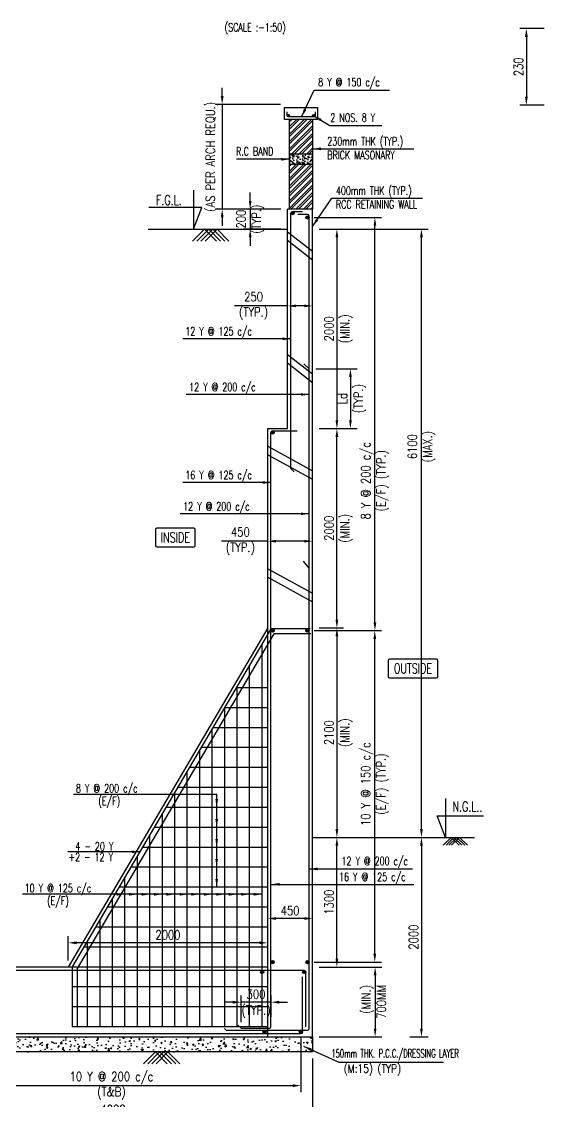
# Model space of a CAD drawing. Extents: x 324505 to 1272425, y -526289 to -156124.
# Drawn here: x 685926 to 701562, y -319559 to -287073 of the extents above; entities that cross this region are included whole.
import ezdxf
from ezdxf.enums import TextEntityAlignment as Align
from ezdxf.lldxf.tags import DXFTag

# ---------------------------------------------------------------- set-up
doc = ezdxf.new("R2010")
doc.units = 0
doc.header["$LTSCALE"] = 500
doc.header["$MEASUREMENT"] = 0
doc.header["$PDMODE"] = 35
doc.header["$PDSIZE"] = -15
doc.layers.get('DEFPOINTS').update_dxf_attribs({"color": 4})
for name, color, linetype in [('NO. BEAM', 3, 'Continuous'), ('S- PILE CAP', 4, 'Continuous'), ('S-COLUMN', 1, 'Continuous'), ('S-CONCRET LINE', 4, 'Continuous'), ('S-DIM-1', 5, 'Continuous'), ('S-FOOTING', 4, 'Continuous'), ('S-HATCH', 253, 'Continuous'), ('S-LEVEL SECTION', 3, 'Continuous'), ('S-PCC', 9, 'Continuous'), ('S-REINFORCEMENT', 6, 'Continuous'), ('S-RETAINING WALL', 6, 'Continuous'), ('S-TEXT', 2, 'Continuous'), ('S-TEXT-1', 4, 'Continuous'), ('TITLE', 4, 'Continuous')]:
    doc.layers.add(name, color=color, linetype=linetype)
doc.layers.add('RIDE-PROFILE', color=8, linetype='Continuous', lineweight=25)
doc.styles.add('ROMANS', font='simplex.shx', dxfattribs={"width": 0.8, "height": 275, "bigfont": 'bigfont.shx'})
tags = doc.linetypes.add('HIDDEN', pattern=[0.375, 0.25, -0.125]).pattern_tags.tags
tags[6:7] = [DXFTag(74, 4), DXFTag(75, 0), DXFTag(340, '0'), DXFTag(46, 1.0), DXFTag(50, 0.0), DXFTag(44, 0.0), DXFTag(45, 0.0)]
tags[4:5] = [DXFTag(74, 4), DXFTag(75, 0), DXFTag(340, '0'), DXFTag(46, 1.0), DXFTag(50, 0.0), DXFTag(44, 0.0), DXFTag(45, 0.0)]
doc.dimstyles.new('dim10', dxfattribs={"dimtxt": 250, "dimasz": 250, "dimexe": 200, "dimexo": 200, "dimgap": 100, "dimtad": 1, "dimdec": 0, "dimlfac": 0.1, "dimzin": 0, "dimdsep": 46, "dimtxsty": 'ROMANS', "dimcen": 0, "dimclrd": 5, "dimclre": 5, "dimclrt": 4, "dimadec": 0, "dimazin": 0, "dimtfac": 1, "dimtdec": 0, "dimtix": 1, "dimtofl": 0, "dimtmove": 2, "dimatfit": 3, "dimfxl": 0, "dimtolj": 1, "dimtzin": 0, "dimlwd": -1, "dimlwe": -1, "dimarcsym": 0})
doc.dimstyles.new('dim100', dxfattribs={"dimtxt": 250, "dimasz": 250, "dimexe": 200, "dimexo": 200, "dimgap": 100, "dimtad": 1, "dimdec": 0, "dimzin": 0, "dimdsep": 46, "dimtxsty": 'ROMANS', "dimcen": 0, "dimclrd": 5, "dimclre": 5, "dimclrt": 4, "dimadec": 0, "dimazin": 0, "dimtfac": 1, "dimtdec": 0, "dimtix": 1, "dimtofl": 0, "dimtmove": 2, "dimatfit": 3, "dimfxl": 0, "dimtolj": 1, "dimtzin": 0, "dimlwd": -1, "dimlwe": -1, "dimarcsym": 0})
doc.dimstyles.new('dim33.33', dxfattribs={"dimtxt": 250, "dimasz": 250, "dimexe": 200, "dimexo": 200, "dimgap": 100, "dimtad": 1, "dimdec": 0, "dimlfac": 0.333331, "dimzin": 0, "dimdsep": 46, "dimtxsty": 'ROMANS', "dimcen": 0, "dimclrd": 5, "dimclre": 5, "dimclrt": 4, "dimadec": 0, "dimazin": 0, "dimtfac": 1, "dimtdec": 0, "dimtix": 1, "dimtofl": 0, "dimtmove": 2, "dimatfit": 3, "dimfxl": 0, "dimtolj": 1, "dimtzin": 0, "dimlwd": -1, "dimlwe": -1, "dimarcsym": 0})

# ---------------------------------------------------------------- blocks, each defined once
blk = doc.blocks.new('*D261')
at = {"layer": 'DEFPOINTS', "color": 0}
for p in [(701844, -287284), (701109, -289584), (701844, -289584)]:
    blk.add_point(p, dxfattribs=at)
at = {"layer": 'S-DIM-1', "color": 5}
for p, q in [((701644, -287284), (700909, -287284)), ((701109, -287534), (701109, -289334)), ((701644, -289584), (700909, -289584))]:
    blk.add_line(p, q, dxfattribs=at)
for points in [[(701067, -287534), (701151, -287534), (701109, -287284)], [(701067, -289334), (701151, -289334), (701109, -289584)]]:
    blk.add_solid(points, dxfattribs=at)
at = {"layer": 'S-DIM-1', "color": 4, "insert": (700872, -288434), "char_height": 275, "attachment_point": 5, "rotation": 90, "style": 'ROMANS'}
blk.add_mtext('\\A1;230', dxfattribs=at)
blk = doc.blocks.new('*D314')
at = {"layer": 'DEFPOINTS', "color": 0}
for p in [(694528, -292966, 0), (696554, -292966), (694523, -305396, 0)]:
    blk.add_point(p, dxfattribs=at)
at = {"layer": 'S-DIM-1', "color": 5}
for p, q in [((694728, -292966), (696754, -292966)), ((694723, -305396), (696754, -305396))]:
    blk.add_line(p, q, dxfattribs=at)
at = {"layer": 'S-DIM-1', "color": 5, "lineweight": -3}
blk.add_line((696554, -305146), (696554, -293216), dxfattribs=at)
at = {"layer": 'S-DIM-1', "color": 5}
for points in [[(696512, -293216), (696596, -293216), (696554, -292966)], [(696512, -305146), (696596, -305146), (696554, -305396)]]:
    blk.add_solid(points, dxfattribs=at)
at = {"layer": 'S-DIM-1', "color": 4, "insert": (696554, -300888), "char_height": 275, "attachment_point": 5, "rotation": 90, "style": 'ROMANS'}
blk.add_mtext('\\A1;{8 Y @ 200 c/c\\P(E/F) (TYP.)}', dxfattribs=at)
blk = doc.blocks.new('*D315')
at = {"layer": 'DEFPOINTS', "color": 0}
for p in [(682928, -317466, -19), (694328, -317466, -19), (694328, -319085)]:
    blk.add_point(p, dxfattribs=at)
at = {"layer": 'S-DIM-1', "color": 5}
for p, q in [((682928, -317666), (682928, -319285)), ((694328, -317666), (694328, -319285)), ((683178, -319085), (694078, -319085))]:
    blk.add_line(p, q, dxfattribs=at)
for points in [[(683178, -319044), (683178, -319127), (682928, -319085)], [(694078, -319044), (694078, -319127), (694328, -319085)]]:
    blk.add_solid(points, dxfattribs=at)
at = {"layer": 'S-DIM-1', "color": 4, "insert": (688628, -319085), "char_height": 275, "attachment_point": 5, "style": 'ROMANS'}
blk.add_mtext('\\A1;10 Y @ 200 c/c\\P(T&B)', dxfattribs=at)
blk = doc.blocks.new('*D316')
at = {"layer": 'DEFPOINTS', "color": 0}
for p in [(694678, -318066), (682678, -318966), (694678, -320040)]:
    blk.add_point(p, dxfattribs=at)
at = {"layer": 'S-DIM-1', "color": 5}
for p, q in [((694678, -318266), (694678, -320240)), ((682678, -319166), (682678, -320240)), ((682928, -320040), (694428, -320040))]:
    blk.add_line(p, q, dxfattribs=at)
for points in [[(682928, -319999), (682928, -320082), (682678, -320040)], [(694428, -319999), (694428, -320082), (694678, -320040)]]:
    blk.add_solid(points, dxfattribs=at)
at = {"layer": 'S-DIM-1', "color": 4, "char_height": 275, "style": 'ROMANS'}
for s, insert, attachment_point in [('\\A1;4000', (688678, -319940), 8), ('\\A1;(TYP.)', (688678, -320140), 2)]:
    blk.add_mtext(s, dxfattribs=dict(at, insert=insert, attachment_point=attachment_point))
blk = doc.blocks.new('*D317')
at = {"layer": 'DEFPOINTS', "color": 0}
for p in [(694678, -293316, 0), (697953, -293316), (696457, -311616, 0)]:
    blk.add_point(p, dxfattribs=at)
at = {"layer": 'S-DIM-1', "color": 5}
for p, q in [((694878, -293316), (698153, -293316)), ((696657, -311616), (698153, -311616))]:
    blk.add_line(p, q, dxfattribs=at)
at = {"layer": 'S-DIM-1', "color": 5, "lineweight": -3}
blk.add_line((697953, -311366), (697953, -293566), dxfattribs=at)
at = {"layer": 'S-DIM-1', "color": 5}
for points in [[(697911, -293566), (697995, -293566), (697953, -293316)], [(697911, -311366), (697995, -311366), (697953, -311616)]]:
    blk.add_solid(points, dxfattribs=at)
at = {"layer": 'S-DIM-1', "color": 4, "insert": (697953, -299860), "char_height": 275, "attachment_point": 5, "rotation": 90, "style": 'ROMANS'}
blk.add_mtext('\\A1;6100\\P(MAX.)', dxfattribs=at)
blk = doc.blocks.new('*D318')
at = {"layer": 'DEFPOINTS', "color": 0}
for p in [(693928, -292716, -1), (692802, -293316), (693928, -293316, -1)]:
    blk.add_point(p, dxfattribs=at)
at = {"layer": 'S-DIM-1', "color": 5, "lineweight": -3}
for p, q in [((692802, -292466), (692802, -292216)), ((692802, -292716), (692802, -293316)), ((692802, -293566), (692802, -293816))]:
    blk.add_line(p, q, dxfattribs=at)
at = {"layer": 'S-DIM-1', "color": 5}
for p, q in [((693728, -292716), (692602, -292716)), ((693728, -293316), (692602, -293316))]:
    blk.add_line(p, q, dxfattribs=at)
for points in [[(692760, -292466), (692843, -292466), (692802, -292716)], [(692760, -293566), (692843, -293566), (692802, -293316)]]:
    blk.add_solid(points, dxfattribs=at)
at = {"layer": 'S-DIM-1', "color": 4, "insert": (692802, -293016), "char_height": 275, "attachment_point": 5, "rotation": 90, "style": 'ROMANS'}
blk.add_mtext('\\A1;200\\P(TYP.)', dxfattribs=at)
blk = doc.blocks.new('*D319')
at = {"layer": 'DEFPOINTS', "color": 0}
for p in [(692528, -316575), (692528, -317376), (693428, -317215)]:
    blk.add_point(p, dxfattribs=at)
at = {"layer": 'S-DIM-1', "color": 5}
for p, q in [((692528, -317176), (692528, -316375)), ((693428, -317015), (693428, -316375))]:
    blk.add_line(p, q, dxfattribs=at)
at = {"layer": 'S-DIM-1', "color": 5, "lineweight": -3}
for p, q in [((692278, -316575), (692028, -316575)), ((693428, -316575), (692528, -316575)), ((693678, -316575), (693928, -316575))]:
    blk.add_line(p, q, dxfattribs=at)
at = {"layer": 'S-DIM-1', "color": 5}
for points in [[(692278, -316533), (692278, -316617), (692528, -316575)], [(693678, -316533), (693678, -316617), (693428, -316575)]]:
    blk.add_solid(points, dxfattribs=at)
at = {"layer": 'S-DIM-1', "color": 4, "char_height": 275, "style": 'ROMANS'}
for s, insert, attachment_point in [('\\A1;300', (692978, -316475), 8), ('\\A1;(TYP.)', (692978, -316675), 2)]:
    blk.add_mtext(s, dxfattribs=dict(at, insert=insert, attachment_point=attachment_point))
blk = doc.blocks.new('*D320')
at = {"layer": 'DEFPOINTS', "color": 0}
for p in [(693328, -314057), (693328, -314431), (694678, -314451)]:
    blk.add_point(p, dxfattribs=at)
at = {"layer": 'S-DIM-1', "color": 5}
for p, q in [((693328, -314231), (693328, -313857)), ((694678, -314251), (694678, -313857))]:
    blk.add_line(p, q, dxfattribs=at)
at = {"layer": 'S-DIM-1', "color": 5, "lineweight": -3}
blk.add_line((694428, -314057), (693578, -314057), dxfattribs=at)
at = {"layer": 'S-DIM-1', "color": 5}
for points in [[(693578, -314015), (693578, -314098), (693328, -314057)], [(694428, -314015), (694428, -314098), (694678, -314057)]]:
    blk.add_solid(points, dxfattribs=at)
at = {"layer": 'S-DIM-1', "color": 4, "insert": (694003, -313819), "char_height": 275, "attachment_point": 5, "style": 'ROMANS'}
blk.add_mtext('\\A1;450', dxfattribs=at)
blk = doc.blocks.new('*D321')
at = {"layer": 'DEFPOINTS', "color": 0}
for p in [(693328, -302705), (693328, -303323), (694678, -303218)]:
    blk.add_point(p, dxfattribs=at)
at = {"layer": 'S-DIM-1', "color": 5, "lineweight": -3}
for p, q in [((693328, -302705), (691935, -302705)), ((694428, -302705), (693578, -302705))]:
    blk.add_line(p, q, dxfattribs=at)
at = {"layer": 'S-DIM-1', "color": 5}
for p, q in [((693328, -303123), (693328, -302505)), ((694678, -303018), (694678, -302505))]:
    blk.add_line(p, q, dxfattribs=at)
for points in [[(693578, -302664), (693578, -302747), (693328, -302705)], [(694428, -302664), (694428, -302747), (694678, -302705)]]:
    blk.add_solid(points, dxfattribs=at)
at = {"layer": 'S-DIM-1', "color": 4, "insert": (692506, -302705), "char_height": 275, "attachment_point": 5, "style": 'ROMANS'}
blk.add_mtext('\\A1;450\\P(TYP.)', dxfattribs=at)
blk = doc.blocks.new('*D322')
at = {"layer": 'DEFPOINTS', "color": 0}
for p in [(693913, -289566), (691959, -292716), (693868, -292716)]:
    blk.add_point(p, dxfattribs=at)
at = {"layer": 'S-DIM-1', "color": 5, "lineweight": -3}
for p, q in [((691959, -289316), (691959, -289066)), ((691959, -289566), (691959, -292716)), ((691959, -292966), (691959, -293216))]:
    blk.add_line(p, q, dxfattribs=at)
at = {"layer": 'S-DIM-1', "color": 5}
for p, q in [((693713, -289566), (691759, -289566)), ((693668, -292716), (691759, -292716))]:
    blk.add_line(p, q, dxfattribs=at)
for points in [[(691917, -289316), (692001, -289316), (691959, -289566)], [(691917, -292966), (692001, -292966), (691959, -292716)]]:
    blk.add_solid(points, dxfattribs=at)
at = {"layer": 'S-DIM-1', "color": 4, "insert": (691650, -291141), "char_height": 275, "attachment_point": 5, "rotation": 90, "style": 'ROMANS'}
blk.add_mtext('\\A1;(AS PER ARCH REQU.)', dxfattribs=at)
blk = doc.blocks.new('*D323')
at = {"layer": 'DEFPOINTS', "color": 0}
for p in [(694578, -297516), (694678, -299316), (695817, -299316)]:
    blk.add_point(p, dxfattribs=at)
at = {"layer": 'S-DIM-1', "color": 5}
for p, q in [((694778, -297516), (696017, -297516)), ((694878, -299316), (696017, -299316))]:
    blk.add_line(p, q, dxfattribs=at)
at = {"layer": 'S-DIM-1', "color": 5, "lineweight": -3}
blk.add_line((695817, -297766), (695817, -299066), dxfattribs=at)
at = {"layer": 'S-DIM-1', "color": 5}
for points in [[(695775, -297766), (695858, -297766), (695817, -297516)], [(695775, -299066), (695858, -299066), (695817, -299316)]]:
    blk.add_solid(points, dxfattribs=at)
at = {"layer": 'S-DIM-1', "color": 4, "char_height": 275, "rotation": 90, "style": 'ROMANS'}
for s, insert, attachment_point in [('\\A1;(TYP.)', (695917, -298416), 2), ('\\A1;Ld', (695717, -298416), 8)]:
    blk.add_mtext(s, dxfattribs=dict(at, insert=insert, attachment_point=attachment_point))
blk = doc.blocks.new('*D324')
at = {"layer": 'DEFPOINTS', "color": 0}
for p in [(694678, -305316, 0), (694678, -311616, 0), (695410, -311616)]:
    blk.add_point(p, dxfattribs=at)
at = {"layer": 'S-DIM-1', "color": 5}
for p, q in [((694878, -305316), (695610, -305316)), ((694878, -311616), (695610, -311616))]:
    blk.add_line(p, q, dxfattribs=at)
at = {"layer": 'S-DIM-1', "color": 5, "lineweight": -3}
blk.add_line((695410, -305566), (695410, -311366), dxfattribs=at)
at = {"layer": 'S-DIM-1', "color": 5}
for points in [[(695368, -305566), (695452, -305566), (695410, -305316)], [(695368, -311366), (695452, -311366), (695410, -311616)]]:
    blk.add_solid(points, dxfattribs=at)
at = {"layer": 'S-DIM-1', "color": 4, "char_height": 275, "rotation": 90, "style": 'ROMANS'}
for s, insert, attachment_point in [('\\A1;2100', (695310, -308466), 8), ('\\A1;(MIN.)', (695510, -308466), 2)]:
    blk.add_mtext(s, dxfattribs=dict(at, insert=insert, attachment_point=attachment_point))
blk = doc.blocks.new('*D325')
at = {"layer": 'DEFPOINTS', "color": 0}
for p in [(695410, -315516, 0), (694678, -317616, 0), (696560, -317616)]:
    blk.add_point(p, dxfattribs=at)
at = {"layer": 'S-DIM-1', "color": 5}
for p, q in [((695610, -315516), (696760, -315516)), ((694878, -317616), (696760, -317616))]:
    blk.add_line(p, q, dxfattribs=at)
at = {"layer": 'S-DIM-1', "color": 5, "lineweight": -3}
blk.add_line((696560, -315766), (696560, -317366), dxfattribs=at)
at = {"layer": 'S-DIM-1', "color": 5}
for points in [[(696518, -315766), (696602, -315766), (696560, -315516)], [(696518, -317366), (696602, -317366), (696560, -317616)]]:
    blk.add_solid(points, dxfattribs=at)
at = {"layer": 'S-DIM-1', "color": 4, "insert": (696516, -316566), "char_height": 275, "attachment_point": 5, "rotation": 90, "style": 'ROMANS'}
blk.add_mtext('\\A1; (MIN.)\\P700MM ', dxfattribs=at)
blk = doc.blocks.new('*D326')
at = {"layer": 'DEFPOINTS', "color": 0}
for p in [(697405, -311616), (697405, -317616), (697953, -317616)]:
    blk.add_point(p, dxfattribs=at)
at = {"layer": 'S-DIM-1', "color": 5}
for p, q in [((697605, -311616), (698153, -311616)), ((697605, -317616), (698153, -317616))]:
    blk.add_line(p, q, dxfattribs=at)
at = {"layer": 'S-DIM-1', "color": 5, "lineweight": -3}
blk.add_line((697953, -311866), (697953, -317366), dxfattribs=at)
at = {"layer": 'S-DIM-1', "color": 5}
for points in [[(697911, -311866), (697995, -311866), (697953, -311616)], [(697911, -317366), (697995, -317366), (697953, -317616)]]:
    blk.add_solid(points, dxfattribs=at)
at = {"layer": 'S-DIM-1', "color": 4, "insert": (697716, -314616), "char_height": 275, "attachment_point": 5, "rotation": 90, "style": 'ROMANS'}
blk.add_mtext('\\A1;2000', dxfattribs=at)
blk = doc.blocks.new('*D327')
at = {"layer": 'DEFPOINTS', "color": 0}
for p in [(694678, -299316, 0), (695410, -299316), (694678, -305316, 0)]:
    blk.add_point(p, dxfattribs=at)
at = {"layer": 'S-DIM-1', "color": 5}
for p, q in [((694878, -299316), (695610, -299316)), ((694878, -305316), (695610, -305316))]:
    blk.add_line(p, q, dxfattribs=at)
at = {"layer": 'S-DIM-1', "color": 5, "lineweight": -3}
blk.add_line((695410, -305066), (695410, -299566), dxfattribs=at)
at = {"layer": 'S-DIM-1', "color": 5}
for points in [[(695368, -299566), (695452, -299566), (695410, -299316)], [(695368, -305066), (695452, -305066), (695410, -305316)]]:
    blk.add_solid(points, dxfattribs=at)
at = {"layer": 'S-DIM-1', "color": 4, "char_height": 275, "rotation": 90, "style": 'ROMANS'}
for s, insert, attachment_point in [('\\A1;2000', (695310, -302316), 8), ('\\A1;(MIN.)', (695510, -302316), 2)]:
    blk.add_mtext(s, dxfattribs=dict(at, insert=insert, attachment_point=attachment_point))
blk = doc.blocks.new('*D328')
at = {"layer": 'DEFPOINTS', "color": 0}
for p in [(694678, -293316, 0), (694678, -299316, 0), (695410, -299316)]:
    blk.add_point(p, dxfattribs=at)
at = {"layer": 'S-DIM-1', "color": 5}
for p, q in [((694878, -293316), (695610, -293316)), ((694878, -299316), (695610, -299316))]:
    blk.add_line(p, q, dxfattribs=at)
at = {"layer": 'S-DIM-1', "color": 5, "lineweight": -3}
blk.add_line((695410, -293566), (695410, -299066), dxfattribs=at)
at = {"layer": 'S-DIM-1', "color": 5}
for points in [[(695368, -293566), (695452, -293566), (695410, -293316)], [(695368, -299066), (695452, -299066), (695410, -299316)]]:
    blk.add_solid(points, dxfattribs=at)
at = {"layer": 'S-DIM-1', "color": 4, "char_height": 275, "rotation": 90, "style": 'ROMANS'}
for s, insert, attachment_point in [('\\A1;(MIN.)', (695510, -296316), 2), ('\\A1;2000', (695310, -296316), 8)]:
    blk.add_mtext(s, dxfattribs=dict(at, insert=insert, attachment_point=attachment_point))
blk = doc.blocks.new('*D329')
at = {"layer": 'DEFPOINTS', "color": 0}
for p in [(693928, -295626), (693928, -296245), (694678, -296139)]:
    blk.add_point(p, dxfattribs=at)
at = {"layer": 'S-DIM-1', "color": 5, "lineweight": -3}
for p, q in [((693928, -295626), (692331, -295626)), ((694428, -295626), (694178, -295626))]:
    blk.add_line(p, q, dxfattribs=at)
at = {"layer": 'S-DIM-1', "color": 5}
for p, q in [((693928, -296045), (693928, -295426)), ((694678, -295939), (694678, -295426))]:
    blk.add_line(p, q, dxfattribs=at)
for points in [[(694178, -295585), (694178, -295668), (693928, -295626)], [(694428, -295585), (694428, -295668), (694678, -295626)]]:
    blk.add_solid(points, dxfattribs=at)
at = {"layer": 'S-DIM-1', "color": 4, "insert": (692903, -295626), "char_height": 275, "attachment_point": 5, "style": 'ROMANS'}
blk.add_mtext('\\A1;250\\P(TYP.)', dxfattribs=at)
blk = doc.blocks.new('*D268')
at = {"layer": 'DEFPOINTS', "color": 0}
for p in [(687328, -314788), (687328, -315516), (693328, -315516)]:
    blk.add_point(p, dxfattribs=at)
at = {"layer": 'S-DIM-1', "color": 5}
for p, q in [((687328, -315316), (687328, -314588)), ((693328, -315316), (693328, -314588))]:
    blk.add_line(p, q, dxfattribs=at)
at = {"layer": 'S-DIM-1', "color": 5, "lineweight": -3}
blk.add_line((693078, -314788), (687578, -314788), dxfattribs=at)
at = {"layer": 'S-DIM-1', "color": 5}
for points in [[(687578, -314746), (687578, -314829), (687328, -314788)], [(693078, -314746), (693078, -314829), (693328, -314788)]]:
    blk.add_solid(points, dxfattribs=at)
at = {"layer": 'S-DIM-1', "color": 4, "insert": (690328, -314550), "char_height": 275, "attachment_point": 5, "style": 'ROMANS'}
blk.add_mtext('\\A1;2000', dxfattribs=at)
blk = doc.blocks.new('*D269')
at = {"layer": 'DEFPOINTS', "color": 0}
for p in [(694678, -311616), (695410, -311616), (694678, -315516)]:
    blk.add_point(p, dxfattribs=at)
at = {"layer": 'S-DIM-1', "color": 5}
for p, q in [((694878, -311616), (695610, -311616)), ((694878, -315516), (695610, -315516))]:
    blk.add_line(p, q, dxfattribs=at)
at = {"layer": 'S-DIM-1', "color": 5, "lineweight": -3}
blk.add_line((695410, -315266), (695410, -311866), dxfattribs=at)
at = {"layer": 'S-DIM-1', "color": 5}
for points in [[(695368, -311866), (695452, -311866), (695410, -311616)], [(695368, -315266), (695452, -315266), (695410, -315516)]]:
    blk.add_solid(points, dxfattribs=at)
at = {"layer": 'S-DIM-1', "color": 4, "insert": (695172, -313566), "char_height": 275, "attachment_point": 5, "rotation": 90, "style": 'ROMANS'}
blk.add_mtext('\\A1;1300', dxfattribs=at)
blk = doc.blocks.new('*D274')
at = {"layer": 'DEFPOINTS', "color": 0}
for p in [(694523, -305396, 0), (696550, -305396), (694528, -315366, 0)]:
    blk.add_point(p, dxfattribs=at)
at = {"layer": 'S-DIM-1', "color": 5}
for p, q in [((694723, -305396), (696750, -305396)), ((694728, -315366), (696750, -315366))]:
    blk.add_line(p, q, dxfattribs=at)
at = {"layer": 'S-DIM-1', "color": 5, "lineweight": -3}
blk.add_line((696550, -315116), (696550, -305646), dxfattribs=at)
at = {"layer": 'S-DIM-1', "color": 5}
for points in [[(696508, -305646), (696591, -305646), (696550, -305396)], [(696508, -315116), (696591, -315116), (696550, -315366)]]:
    blk.add_solid(points, dxfattribs=at)
at = {"layer": 'S-DIM-1', "color": 4, "insert": (696550, -310014), "char_height": 275, "attachment_point": 5, "rotation": 90, "style": 'ROMANS'}
blk.add_mtext('\\A1;{10 Y @ 150 c/c\\P(E/F) (TYP.)}', dxfattribs=at)

msp = doc.modelspace()

# ---------------------------------------------------------------- hatches: boundary and pattern name
at = {"layer": 'S-HATCH'}
h = msp.add_hatch(dxfattribs=at)
h.set_pattern_fill('ANSI32', color=256, scale=420, style=0)
h.set_pattern_definition([(45, (-7997209.64, 108087.47), (-111.369318, 111.369318), []), (45, (-7997135.4, 108087.47), (-111.369318, 111.369318), [])])
h.paths.add_polyline_path([(693987.65, -291066.15), (694677.65, -291066.15), (694677.65, -290016.15), (693987.65, -290016.15)])
h.paths.add_polyline_path([(694677.65, -291366.15), (693987.65, -291366.15), (693987.65, -292716.15), (694677.65, -292716.15)])
at = {"layer": 'S-PCC', "linetype": 'ByBlock'}
h = msp.add_hatch(dxfattribs=at)
h.set_pattern_fill('AR-CONC,_O', color=256, scale=30)
h.set_pattern_definition([(50, (-17629413.8, 1118773.78), (215.1780548, -18.8256405), [22.5, -247.5]), (355, (-17629413.8, 1118773.78), (-41.6254, 225.65764), [18, -198]), (100.4514445, (-17629395.88, 1118772.21), (173.552654, 206.8319973), [19.1220576, -210.3426336]), (46.1842, (-17629413.8, 1118833.78), (320.1723992, -49.6557842), [33.75, -371.25]), (96.6356355, (-17629387.13, 1118829.64), (280.3985837, 292.23558), [28.6831026, -315.514128]), (351.184164, (-17629413.8, 1118833.78), (280.3985835, 292.23558), [27, -297.0000003]), (21, (-17629383.8, 1118818.78), (179.0721156, -120.7856672), [22.5, -247.5]), (326, (-17629383.8, 1118818.78), (72.9945996, 217.5450135), [18, -198]), (71.4514447, (-17629368.89, 1118808.72), (252.066713, 96.7593458), [19.122057, -210.3426336]), (37.5, (-17629413.81, 1118773.78), (3.6479566, 99.86815615), [0, -195.6, 0, -201, 0, -198.75]), (7.5, (-17629413.81, 1118773.78), (78.92086123, 118.32351356), [0, -114.6, 0, -191.1, 0, -75.75]), (327.5, (-17629480.71, 1118773.78), (160.14673085, -6.76646152), [0, -75, 0, -234, 0, -310.5]), (317.5, (-17629510.71, 1118773.78), (174.9558508, 30.0314947), [0, -97.5, 0, -155.4, 0, -220.5])])
h.paths.add_polyline_path([(694677.65, -291066.15), (693987.65, -291066.15), (693987.65, -291366.15), (694677.65, -291366.15)])
h = msp.add_hatch(dxfattribs=at)
h.set_pattern_fill('AR-CONC,_O', color=256, scale=66.666667)
h.set_pattern_definition([(50, (-16408029.78, 93711.07), (478.173455, -41.834757), [50, -550]), (355, (-16408029.8, 93711.07), (-92.500889, 501.461422), [40, -440]), (100.4514445, (-16407989.93, 93707.6), (385.672564, 459.626661), [42.493461, -467.428075]), (46.1842, (-16408029.8, 93844.4), (711.49422, -110.346187), [75, -825]), (96.6356355, (-16407970.5, 93835.2), (623.107964, 649.4124), [63.740228, -701.142507]), (351.184164, (-16408029.8, 93844.4), (623.107963, 649.4124), [60, -660]), (21, (-16407963.1, 93811.07), (397.938035, -268.412594), [50, -550]), (326, (-16407963.1, 93811.07), (162.210221, 483.433363), [40, -440]), (71.4514447, (-16407929.95, 93788.7), (560.148251, 215.020769), [42.49346, -467.428075]), (37.5, (-16408029.78, 93711.07), (8.1065702, 221.9292359), [0, -434.6666667, 0, -446.6666667, 0, -441.6666667]), (7.5, (-16408029.78, 93711.07), (175.3796916, 262.9411413), [0, -254.6666667, 0, -424.6666667, 0, -168.3333333]), (327.5, (-16408178.44, 93711.07), (355.8816241, -15.0365812), [0, -166.6666667, 0, -520, 0, -690]), (317.5, (-16408245.1, 93711.07), (388.7907796, 66.736655), [0, -216.6666667, 0, -345.3333333, 0, -490])])
h.paths.add_polyline_path([(683577.65, -318066.15), (683577.65, -317616.15), (694677.65, -317616.15), (694677.65, -318066.15)])

# ---------------------------------------------------------------- linework, layer by layer
at = {"color": 1}
msp.add_line((694677.65, -311616.15, 9.84), (699551.229, -311616.15, 9.84), dxfattribs=at)
at = {"layer": 'NO. BEAM', "color": 7}
for points, elevation in [([(691109.068, -302312.874), (689989.068, -302312.874, 0.414213562), (689949.068, -302352.874), (689949.068, -302832.874, 0.414213562), (689989.068, -302872.874), (691109.068, -302872.874, 0.414213562), (691149.068, -302832.874), (691149.068, -302352.874, 0.414213562)], 9.84), ([(698409.273, -306253.326), (696989.273, -306253.326, 0.414213562), (696949.273, -306293.326), (696949.273, -306773.326, 0.414213562), (696989.273, -306813.326), (698409.273, -306813.326, 0.414213562), (698449.273, -306773.326), (698449.273, -306293.326, 0.414213562)], 39.097)]:
    msp.add_lwpolyline(points, format="xyb", close=True, dxfattribs=dict(at, elevation=elevation))
at = {"layer": 'RIDE-PROFILE', "color": 2, "linetype": 'HIDDEN', "ltscale": 1000}
for p, q in [((693927.65, -293395.744, 9.04), (694677.65, -293983.494, 9.04)), ((693927.65, -293650.643, 9.04), (694677.65, -294238.393, 9.04)), ((693927.65, -297083.692, 9.04), (694677.65, -297671.442, 9.04)), ((693927.65, -297338.591, 9.04), (694677.65, -297926.341, 9.04)), ((693327.65, -299848.807, 9.04), (694677.65, -300583.494, 9.04)), ((693327.65, -300103.706, 9.04), (694677.65, -300838.393, 9.04)), ((693327.65, -303536.754, 9.04), (694677.65, -304271.442, 9.04)), ((693327.65, -303791.654, 9.04), (694677.65, -304526.341, 9.04))]:
    msp.add_line(p, q, dxfattribs=at)
at = {"layer": 'S- PILE CAP', "color": 8, "linetype": 'HIDDEN', "ltscale": 1500}
for p, q in [((693327.65, -315516.15, 9.84), (687327.65, -315516.15, 9.84)), ((693327.65, -317616.15, 9.84), (693327.65, -315516.15, 9.84)), ((693327.65, -316116.15, 9.84), (687443.668, -316116.15, 9.84)), ((693327.65, -316716.15, 9.84), (687443.668, -316716.15, 9.84)), ((693327.65, -317316.15, 9.84), (687443.668, -317316.15, 9.84))]:
    msp.add_line(p, q, dxfattribs=at)
at = {"layer": 'S- PILE CAP', "color": 8, "linetype": 'HIDDEN', "ltscale": 1500, "elevation": 9.84}
msp.add_lwpolyline([(693327.65, -315516.15), (693327.65, -305316.15)], dxfattribs=at)
at = {"layer": 'S-COLUMN', "color": 4, "elevation": 9.84}
for points in [[(693987.65, -292716.15), (693987.65, -290016.15)], [(694677.65, -290016.15), (694677.65, -292716.15)]]:
    msp.add_lwpolyline(points, dxfattribs=at)
at = {"layer": 'S-CONCRET LINE', "elevation": 9.84}
msp.add_lwpolyline([(693837.65, -290016.15), (693837.65, -289656.15), (694827.65, -289656.15), (694827.65, -290016.15)], close=True, dxfattribs=at)
at = {"layer": 'S-FOOTING'}
for p, q in [((687327.65, -315516.15, 9.84), (682677.65, -315516.15, 9.84)), ((683577.65, -317616.15, 9.84), (694677.65, -317616.15, 9.84))]:
    msp.add_line(p, q, dxfattribs=at)
at = {"layer": 'S-LEVEL SECTION'}
msp.add_line((689730.789, -293316.15, 9.84), (693927.65, -293316.15, 9.84), dxfattribs=at)
at = {"layer": 'S-LEVEL SECTION', "elevation": 9.84}
for points in [[(691098.997, -292145.751), (691098.997, -293316.15), (691348.997, -292666.15), (689750.68, -292666.15)], [(698678.079, -310445.751), (698678.079, -311616.15), (698428.079, -310966.15), (699821.81, -310966.15)]]:
    msp.add_lwpolyline(points, dxfattribs=at)
at = {"layer": 'S-PCC', "elevation": 9.84}
for points in [[(694677.65, -291066.15), (693987.65, -291066.15), (693987.65, -291366.15), (694677.65, -291366.15)], [(683577.65, -318066.15), (683577.65, -317616.15), (694677.65, -317616.15), (694677.65, -318066.15)]]:
    msp.add_lwpolyline(points, close=True, dxfattribs=at)
for points in [[(691068.725, -293674.123), (691426.698, -293316.15), (691784.67, -293674.123)], [(691195.287, -293674.123), (691553.26, -293316.15), (691911.233, -293674.123)], [(691321.85, -293674.123), (691679.823, -293316.15), (692037.795, -293674.123)], [(691448.412, -293674.123), (691806.385, -293316.15), (692164.358, -293674.123)], [(699085.587, -311854.799), (698846.939, -311616.15), (698608.29, -311854.799)], [(699169.962, -311854.799), (698931.314, -311616.15), (698692.665, -311854.799)], [(699254.337, -311854.799), (699015.689, -311616.15), (698777.04, -311854.799)], [(699338.712, -311854.799), (699100.064, -311616.15), (698861.415, -311854.799)], [(690307.361, -318424.123), (689949.388, -318066.15), (689591.415, -318424.123)], [(690433.923, -318424.123), (690075.95, -318066.15), (689717.978, -318424.123)], [(690560.486, -318424.123), (690202.513, -318066.15), (689844.54, -318424.123)], [(690687.048, -318424.123), (690329.075, -318066.15), (689971.103, -318424.123)]]:
    msp.add_lwpolyline(points, dxfattribs=at)
at = {"layer": 'S-REINFORCEMENT', "color": 5, "ltscale": 10}
msp.add_line((694027.65, -300516.15, 9.84), (694127.65, -300616.15, 9.84), dxfattribs=at)
at = {"layer": 'S-REINFORCEMENT', "color": 8, "ltscale": 10}
for p, q in [((693327.65, -307116.15, 9.84), (692384.844, -307116.15, 9.84)), ((693327.65, -307716.15, 9.84), (692031.903, -307716.15, 9.84)), ((693327.65, -308316.15, 9.84), (691678.962, -308316.15, 9.84)), ((693327.65, -308916.15, 9.84), (691326.021, -308916.15, 9.84)), ((693327.65, -309516.15, 9.84), (690973.08, -309516.15, 9.84)), ((693327.65, -310116.15, 9.84), (690620.139, -310116.15, 9.84)), ((693327.65, -310716.15, 9.84), (690267.197, -310716.15, 9.84)), ((693327.65, -311316.15, 9.84), (689914.256, -311316.15, 9.84)), ((693327.65, -311916.15, 9.84), (689561.315, -311916.15, 9.84)), ((693327.65, -312516.15, 9.84), (689208.374, -312516.15, 9.84)), ((693327.65, -313116.15, 9.84), (688855.433, -313116.15, 9.84)), ((693327.65, -313716.15, 9.84), (688502.491, -313716.15, 9.84)), ((693327.65, -314316.15, 9.84), (688149.55, -314316.15, 9.84)), ((693327.65, -314916.15, 9.84), (687796.609, -314916.15, 9.84))]:
    msp.add_line(p, q, dxfattribs=at)
at = {"layer": 'S-REINFORCEMENT', "color": 5, "elevation": 9.84}
msp.add_lwpolyline([(694752.65, -289791.15), (694752.65, -289903.65, -0.414213562), (694715.15, -289941.15), (693950.15, -289941.15, -0.414213562), (693912.65, -289903.65), (693912.65, -289791.15)], format="xyb", dxfattribs=at)
at = {"layer": 'S-REINFORCEMENT', "color": 5, "const_width": 37.5, "elevation": 9.84}
for points in [[(693931.4, -289903.65, 1), (693968.9, -289903.65, 1)], [(694733.9, -289903.65, -1), (694696.4, -289903.65, -1)]]:
    msp.add_lwpolyline(points, format="xyb", close=True, dxfattribs=at)
at = {"layer": 'S-REINFORCEMENT', "color": 5, "ltscale": 10, "elevation": 9.84}
for points in [[(692027.65, -317366.15), (692077.65, -317416.15), (694527.65, -317416.15, 0.414213562), (694577.65, -317366.15), (694577.65, -292925.105, 0.414213562), (694527.65, -292875.105), (694237.15, -292875.105)], [(694027.65, -300516.15), (694027.65, -292832.904, -0.414213562), (694077.65, -292782.904), (694376.807, -292782.904)], [(692427.65, -317260.875), (692527.65, -317360.875), (693390.15, -317360.875, 0.414213562), (693427.65, -317323.375), (693427.65, -299432.904, -0.414213562), (693477.65, -299382.904), (694219.005, -299382.904)], [(694608.873, -305343.381), (693449.098, -305343.381, 0.265773208), (693416.775, -305361.868), (687448.845, -315507.348, 0.133719584), (687443.668, -315526.362), (687443.668, -317316.15)], [(694477.65, -317316.15), (694477.65, -315666.15, 0.414213562), (694427.65, -315616.15), (682827.65, -315616.15, 0.414213562), (682777.65, -315666.15), (682777.65, -317316.15)], [(682877.65, -315816.15), (682877.65, -317466.15, 0.414213562), (682927.65, -317516.15), (694327.65, -317516.15, 0.414213562), (694377.65, -317466.15), (694377.65, -315816.15)]]:
    msp.add_lwpolyline(points, format="xyb", dxfattribs=at)
at = {"layer": 'S-REINFORCEMENT', "color": 5, "ltscale": 10, "const_width": 50, "elevation": 9.84}
for points in [[(694052.65, -292832.904, 1), (694102.65, -292832.904, 1)], [(694502.65, -292966.15, 1), (694552.65, -292966.15, 1)], [(693452.65, -299432.904, 1), (693502.65, -299432.904, 1)], [(693452.65, -305396.164, 1), (693502.65, -305396.164, 1)], [(694498.189, -305396.164, 1), (694548.189, -305396.164, 1)], [(693452.65, -315366.149, 1), (693502.65, -315366.149, 1)], [(694502.65, -315366.149, 1), (694552.65, -315366.149, 1)], [(693190.8, -315666.15, 1), (693140.8, -315666.15, 1)], [(694402.65, -315666.15, -1), (694452.65, -315666.15, -1)], [(693260.641, -317466.15, -1), (693210.641, -317466.15, -1)], [(694352.65, -317466.15, -1), (694302.65, -317466.15, -1)]]:
    msp.add_lwpolyline(points, format="xyb", close=True, dxfattribs=at)
at = {"layer": 'S-REINFORCEMENT', "color": 5, "ltscale": 10, "elevation": 9.84}
for points in [[(694577.65, -297516.15), (694411.561, -297370.885)], [(694577.65, -303516.15), (694408.334, -303309.619)], [(694626.714, -305493.381), (693513.442, -305493.381), (687593.668, -315556.996), (687593.668, -317316.15)]]:
    msp.add_lwpolyline(points, dxfattribs=at)
at = {"layer": 'S-REINFORCEMENT', "color": 8, "ltscale": 10, "elevation": 9.84}
for points in [[(693159.413, -317316.15), (693159.413, -305799.383)], [(692784.413, -317316.15), (692784.413, -306436.883)], [(692409.413, -317316.15), (692409.413, -307074.383)], [(692034.413, -317316.15), (692034.413, -307711.883)], [(691659.413, -317316.15), (691659.413, -308349.383)], [(691284.413, -317316.15), (691284.413, -308986.883)], [(690909.413, -317316.15), (690909.413, -309624.383)], [(690534.413, -317316.15), (690534.413, -310261.883)], [(690159.413, -317316.15), (690159.413, -310899.383)], [(689784.413, -317316.15), (689784.413, -311536.883)], [(689409.413, -317316.15), (689409.413, -312174.383)], [(689034.413, -317316.15), (689034.413, -312811.883)], [(688659.413, -317316.15), (688659.413, -313449.383)], [(688284.413, -317316.15), (688284.413, -314086.883)], [(687909.413, -317316.15), (687909.413, -314724.383)]]:
    msp.add_lwpolyline(points, dxfattribs=at)
at = {"layer": 'S-REINFORCEMENT', "color": 5}
for centre in [(693950.15, -289903.65, 9.84), (694715.15, -289903.65, 9.84)]:
    msp.add_circle(centre, 37.5, dxfattribs=at)
at = {"layer": 'S-REINFORCEMENT', "color": 5, "ltscale": 10}
for centre in [(694077.65, -292832.904, 9.84), (694527.65, -292966.15, 9.84), (693477.65, -299432.904, 9.84), (693477.65, -305396.164, 9.84), (694523.189, -305396.164, 9.84), (693477.65, -315366.149, 9.84), (694527.65, -315366.149, 9.84), (693165.8, -315666.15, 9.84), (694427.65, -315666.15, 9.84), (693235.641, -317466.15, 9.84), (694327.65, -317466.15, 9.84)]:
    msp.add_circle(centre, 50, dxfattribs=at)
at = {"layer": 'S-RETAINING WALL', "color": 4}
for p, q in [((694677.65, -292716.15, 9.84), (693927.65, -292716.15, 9.84)), ((693327.65, -299316.15, 9.84), (693927.65, -299316.15, 9.84))]:
    msp.add_line(p, q, dxfattribs=at)
at = {"layer": 'S-RETAINING WALL', "color": 4, "elevation": 9.84}
for points in [[(693927.65, -299316.15), (693927.65, -292716.15)], [(694677.65, -317616.15), (694677.65, -292716.15)], [(693327.65, -305316.15), (693327.65, -299316.15)], [(693327.65, -305316.15), (687327.65, -315516.15)]]:
    msp.add_lwpolyline(points, dxfattribs=at)

# ---------------------------------------------------------------- texts
at = {"layer": 'S-LEVEL SECTION', "style": 'ROMANS', "width": 0.7}
for s, p in [('F.G.L.', (689969.071, -292441.15, 9.84)), ('N.G.L..', (698887.546, -310688.597, 39.097))]:
    msp.add_text(s, height=300, dxfattribs=at).set_placement(p, align=Align.MIDDLE_LEFT)
at = {"layer": 'S-TEXT', "style": 'ROMANS', "width": 0.7}
msp.add_text('(SCALE :-1:50)', height=250, dxfattribs=at).set_placement((692952.01, -287245.382, 9.84), align=Align.MIDDLE_CENTER)
at = {"layer": 'S-TEXT-1', "style": 'ROMANS'}
for s, width, p in [('8 Y @ 150 c/c', 0.7, (694848.15, -288895.396, 9.84)), ('2 NOS. 8 Y', 0.7, (695212.984, -289961.279, 9.84)), ('230mm THK (TYP.)', 0.7, (695120.984, -290675.648, 9.84)), ('R.C BAND', 0.7, (692375.422, -290976.15, 9.84)), ('BRICK MASONARY', 0.7, (695120.984, -291089.934, 9.84)), ('400mm THK (TYP.)', 0.7, (695380.952, -292157.916, 9.84)), ('RCC RETAINING WALL', 0.7, (695380.952, -292572.202, 9.84)), ('12 Y @ 125 c/c', 0.7, (690850.404, -296390.741, 9.84)), ('12 Y @ 200 c/c', 0.7, (690965.391, -298065.923, 9.84)), ('16 Y @ 125 c/c', 0.7, (690850.404, -300713.918, 9.84)), ('12 Y @ 200 c/c', 0.7, (690785.741, -301656.926, 9.84)), ('8 Y @ 200 c/c', 0.7, (687560.93, -310140.184, 9.84)), ('(E/F) ', 0.7, (688235.731, -310519.446, 9.84)), ('4 - 20 Y', 0.7, (687544.58, -311883.378, -10.872)), ('+2 - 12 Y', 0.7, (687340.816, -312208.39, -10.872)), ('12 Y @ 200 c/c', 0.7, (695547.788, -312327.972, 9.84)), ('16 Y @ 125 c/c', 0.7, (695476.032, -312803.861, 9.84)), ('10 Y @ 125 c/c', 0.7, (686018.044, -313143.417, 9.84)), ('(E/F) ', 0.7, (686692.844, -313522.679, 9.84)), ('150mm THK. P.C.C./DRESSING LAYER', 0.6, (695243.565, -318116.582, 199.426)), ('(M:15) (TYP)', 0.8, (695619.322, -318571.436, 199.426))]:
    msp.add_text(s, height=250, dxfattribs=dict(at, width=width)).set_placement(p, align=Align.MIDDLE_LEFT)
at = {"layer": 'TITLE', "color": 2, "style": 'ROMANS', "width": 0.7}
for s, p in [('INSIDE', (690549.068, -302592.874, 9.84)), ('OUTSIDE', (697699.273, -306533.326, 39.097))]:
    msp.add_text(s, height=300, dxfattribs=at).set_placement(p, align=Align.MIDDLE_CENTER)

# ---------------------------------------------------------------- dimensions: what is measured, and where the dimension line sits
at = {"layer": 'S-DIM-1'}
dim = msp.add_linear_dim(base=(701109.153, -289584.233), p1=(701844.242, -287284.233), p2=(701844.242, -289584.233), angle=90, dimstyle='dim10', dxfattribs=at)
dim.commit()
dim.dimension.update_dxf_attribs({"geometry": '*D261', "text_midpoint": (700871.653, -288434.233)})
for base, p1, p2, angle, text, override, picture, middle in [((691959.15, -292716.15, 9.84), (693912.65, -289566.15, 9.84), (693867.65, -292716.15, 9.84), 90, '(AS PER ARCH REQU.)', {"dimtofl": 1, "dimtmove": 0, "dimlwd": 65533}, '*D322', (691649.626, -291141.15, 9.84)), ((695409.966, -299316.15, 9.84), (694677.65, -293316.15, 9.84), (694677.65, -299316.15, 9.84), 90, '<>\\X(MIN.)', {"dimtxt": 250, "dimasz": 250, "dimtxsty": 'ROMANS', "dimtofl": 1, "dimtmove": 0, "dimlwd": 65533}, '*D328', (695409.966, -296316.15, 9.84)), ((695816.556, -299316.15, 9.84), (694577.65, -297516.15, 9.84), (694677.65, -299316.15, 9.84), 90, 'Ld\\X(TYP.)', {"dimtxt": 250, "dimasz": 250, "dimtofl": 1, "dimtmove": 0, "dimlwd": 65533}, '*D323', (695816.556, -298416.15, 9.84)), ((695409.966, -299316.15, 9.84), (694677.65, -305316.15, 9.84), (694677.65, -299316.15, 9.84), 270, '<>\\X(MIN.)', {"dimtxt": 250, "dimasz": 250, "dimtxsty": 'ROMANS', "dimtofl": 1, "dimtmove": 0, "dimlwd": 65533}, '*D327', (695409.966, -302316.15, 9.84)), ((695409.966, -311616.15, 9.84), (694677.65, -305316.15, 9.84), (694677.65, -311616.15, 9.84), 90, '<>\\X(MIN.)', {"dimtxt": 250, "dimasz": 250, "dimtxsty": 'ROMANS', "dimtofl": 1, "dimtmove": 0, "dimlwd": 65533}, '*D324', (695409.966, -308466.15, 9.84)), ((692527.65, -316574.846, 9.84), (693427.65, -317215.169, 9.84), (692527.65, -317376.444, 9.84), 180, '<>\\X(TYP.)', {"dimtxt": 250, "dimasz": 250, "dimtofl": 1, "dimtmove": 0, "dimlwd": 65533}, '*D319', (692977.65, -316574.846, 9.84))]:
    dim = msp.add_linear_dim(base=base, p1=p1, p2=p2, angle=angle, text=text, dimstyle='dim33.33', override=override, dxfattribs=at)
    dim.commit()
    dim.dimension.update_dxf_attribs({"geometry": picture, "text_midpoint": middle})
for base, p1, p2, angle, text, override, picture, middle in [((692801.532, -293316.15, 11.093), (693927.65, -292716.15, 9.84), (693927.65, -293316.15, 9.84), 90, '<>\\X(TYP.)', {"dimtofl": 1, "dimtmove": 0, "dimlwd": 65533}, '*D318', (692801.532, -293016.15, 11.093)), ((696553.969, -292966.15, 9.84), (694523.189, -305396.164, 9.84), (694527.65, -292966.15, 9.84), 90, '{8 Y @ 200 c/c\\X(E/F) (TYP.)}', {"dimtxt": 250, "dimasz": 250, "dimtxsty": 'ROMANS', "dimtofl": 1, "dimtmove": 0, "dimlwd": 65533}, '*D314', (696553.969, -300888.027, 9.84)), ((697953.011, -293316.15, 9.84), (696456.888, -311616.15, 9.84), (694677.65, -293316.15, 9.84), 270, '<>\\X(MAX.)', {"dimtxt": 250, "dimasz": 250, "dimtxsty": 'ROMANS', "dimtofl": 1, "dimtmove": 0, "dimlwd": 65533}, '*D317', (697953.011, -299860.124, 9.84)), ((693927.65, -295626.494, 9.84), (694677.65, -296138.912, 9.84), (693927.65, -296244.582, 9.84), 180, '<>\\X(TYP.)', {"dimtxt": 250, "dimasz": 250, "dimtofl": 1, "dimtmove": 0, "dimlwd": 65533}, '*D329', (692902.65, -295626.494, 9.84)), ((693327.65, -302705.365, 9.84), (694677.65, -303217.783, 9.84), (693327.65, -303323.453, 9.84), 180, '<>\\X(TYP.)', {"dimtxt": 250, "dimasz": 250, "dimtofl": 1, "dimtmove": 0, "dimlwd": 65533}, '*D321', (692506.221, -302705.365, 9.84)), ((696549.508, -305396.164, 9.84), (694527.65, -315366.149, 9.84), (694523.189, -305396.164, 9.84), 90, '{10 Y @ 150 c/c\\X(E/F) (TYP.)}', {"dimtxt": 250, "dimasz": 250, "dimtxsty": 'ROMANS', "dimtofl": 1, "dimtmove": 0, "dimlwd": 65533}, '*D274', (696549.508, -310013.6, 9.84)), ((696559.844, -317616.15, 9.84), (695409.966, -315516.15, 9.84), (694677.65, -317616.15, 9.84), 90, ' (MIN.)\\P700MM ', {"dimtxsty": 'ROMANS', "dimtofl": 1, "dimtmove": 1, "dimlwd": 65533}, '*D325', (697009.24, -316566.15, 9.84))]:
    dim = msp.add_linear_dim(base=base, p1=p1, p2=p2, angle=angle, text=text, dimstyle='dim33.33', override=override, dxfattribs=at)
    dim.commit()
    dim.dimension.update_dxf_attribs({"geometry": picture, "text_midpoint": middle, "dimtype": 160})
dim = msp.add_aligned_dim(p1=(694677.65, -315516.15, 9.84), p2=(694677.65, -311616.15, 9.84), distance=-732.316, dimstyle='dim33.33', override={"dimtofl": 1, "dimtmove": 0, "dimlwd": 65533}, dxfattribs=at)
dim.commit()
dim.dimension.update_dxf_attribs({"geometry": '*D269', "text_midpoint": (695172.466, -313566.15, 9.84)})
dim = msp.add_linear_dim(base=(697953.011, -317616.15, 9.84), p1=(697404.949, -311616.15, 9.84), p2=(697404.949, -317616.15, 9.84), angle=90, dimstyle='dim33.33', override={"dimtofl": 1, "dimtmove": 0, "dimlwd": 65533}, dxfattribs=at)
dim.commit()
dim.dimension.update_dxf_attribs({"geometry": '*D326', "text_midpoint": (697715.511, -314616.15, 9.84)})
dim = msp.add_linear_dim(base=(693327.65, -314056.6, 9.84), p1=(694677.65, -314450.851, 9.84), p2=(693327.65, -314430.614, 9.84), angle=180, dimstyle='dim33.33', override={"dimtxt": 250, "dimasz": 250, "dimtxsty": 'ROMANS', "dimtofl": 1, "dimtmove": 0, "dimlwd": 65533}, dxfattribs=at)
dim.commit()
dim.dimension.update_dxf_attribs({"geometry": '*D320', "text_midpoint": (694002.65, -314056.6, 9.84), "dimtype": 160})
dim = msp.add_linear_dim(base=(687327.65, -314787.547, 9.84), p1=(693327.65, -315516.15, 9.84), p2=(687327.65, -315516.15, 9.84), dimstyle='dim33.33', override={"dimtofl": 1, "dimtmove": 0, "dimlwd": 65533}, dxfattribs=at)
dim.commit()
dim.dimension.update_dxf_attribs({"geometry": '*D268', "text_midpoint": (690327.65, -314550.047, 9.84)})
dim = msp.add_linear_dim(base=(694327.65, -319085.405, 29.257), p1=(682927.65, -317466.15, 9.84), p2=(694327.65, -317466.15, 9.84), text='10 Y @ 200 c/c\\X(T&B)', dimstyle='dim33.33', override={"dimtxt": 250, "dimasz": 250, "dimtmove": 0}, dxfattribs=at)
dim.commit()
dim.dimension.update_dxf_attribs({"geometry": '*D315', "text_midpoint": (688627.65, -319085.405, 29.257), "dimtype": 160})
dim = msp.add_linear_dim(base=(694677.65, -320040.178, 9.84), p1=(682677.65, -318966.15, 9.84), p2=(694677.65, -318066.15, 9.84), text='<>\\X(TYP.)', dimstyle='dim33.33', override={"dimtxt": 250, "dimasz": 250, "dimtmove": 0}, dxfattribs=at)
dim.commit()
dim.dimension.update_dxf_attribs({"geometry": '*D316', "text_midpoint": (688677.65, -320040.178, 9.84)})

# ---------------------------------------------------------------- leaders
at = {"color": 1}
for points in [[(691794.517, -311916.15, 9.84), (691794.517, -310325.219, 9.84), (687488.997, -310325.219, 9.84)], [(691794.517, -310716.15, 9.84), (691794.517, -310325.219, 9.84), (687488.997, -310325.219, 9.84)], [(691794.517, -312516.15, 9.84), (691794.517, -310325.219, 9.84), (687492.032, -310325.219, 9.84)], [(691794.517, -311316.15, 9.84), (691794.517, -310325.219, 9.84), (687492.032, -310325.219, 9.84)], [(691794.517, -313116.15, 9.84), (691794.517, -310325.219, 9.84), (687492.032, -310325.219, 9.84)]]:
    msp.add_leader(points, dimstyle='dim100', override={"dimgap": 100, "dimtad": 0}, dxfattribs=at)
for points in [[(690159.413, -313328.452, 9.84), (685949.146, -313328.452, 9.84)], [(689784.413, -313328.452, 9.84), (685949.146, -313328.452, 9.84)], [(689034.413, -313328.452, 9.84), (686231.269, -313328.452, 9.84)], [(690534.413, -313328.452, 9.84), (686324.146, -313328.452, 9.84)], [(690927.65, -313328.452, 9.84), (686549.146, -313328.452, 9.84)], [(689409.413, -313328.452, 9.84), (686831.269, -313328.452, 9.84)], [(691284.413, -313328.452, 9.84), (687074.146, -313328.452, 9.84)], [(692409.413, -313328.452, 9.84), (687144.921, -313328.452, 9.84)], [(691659.413, -313328.452, 9.84), (687449.146, -313328.452, 9.84)], [(692784.413, -313328.452, 9.84), (687519.921, -313328.452, 9.84)], [(692034.413, -313328.452, 9.84), (687824.146, -313328.452, 9.84)], [(693159.413, -313328.452, 9.84), (687894.921, -313328.452, 9.84)]]:
    msp.add_leader(points, dimstyle='dim100', override={"dimtad": 0, "dimarcsym": 1})
at = {"layer": 'S-DIM-1'}
for points, dimstyle in [([(694347.15, -289941.15, 9.84), (694728.15, -289135.396, 9.84), (696993.72, -289135.396, 9.84)], 'dim33.33'), ([(694715.15, -289903.65, 9.84), (695194.22, -290201.279, 9.84), (696761.59, -290201.279, 9.84)], 'dim33.33'), ([(694677.65, -290900.648, 9.84), (697723.846, -290900.648, 9.84)], 'dim100'), ([(693987.65, -291216.15, 9.84), (692385.15, -291216.15, 9.84)], 'dim33.33'), ([(694677.65, -293234.783, 9.84), (695252.916, -292382.916, 9.84), (697983.814, -292382.916, 9.84)], 'dim100'), ([(694027.65, -296615.741, 9.84), (690779.825, -296615.741, 9.84)], 'dim100'), ([(694576.574, -298290.923, 9.84), (690876.819, -298290.923, 9.84)], 'dim100'), ([(693427.65, -300938.918, 9.84), (690779.825, -300938.918, 9.84)], 'dim100'), ([(694576.574, -301881.926, 9.84), (690697.17, -301881.926, 9.84)], 'dim100'), ([(689482.422, -312050.268, 9.84), (687315.531, -312050.268, 9.84)], 'dim100'), ([(694577.65, -312565.187, 9.84), (697684.349, -312565.187, 9.84)], 'dim100'), ([(693435.947, -313028.861, 9.84), (697720.536, -313028.861, 9.84)], 'dim100'), ([(694407.15, -317897.694, 9.84), (695463.65, -318383.15, 9.84), (698612.574, -318383.15, 9.84)], 'dim100')]:
    msp.add_leader(points, dimstyle=dimstyle, dxfattribs=at)

doc.saveas('drawing.dxf')
